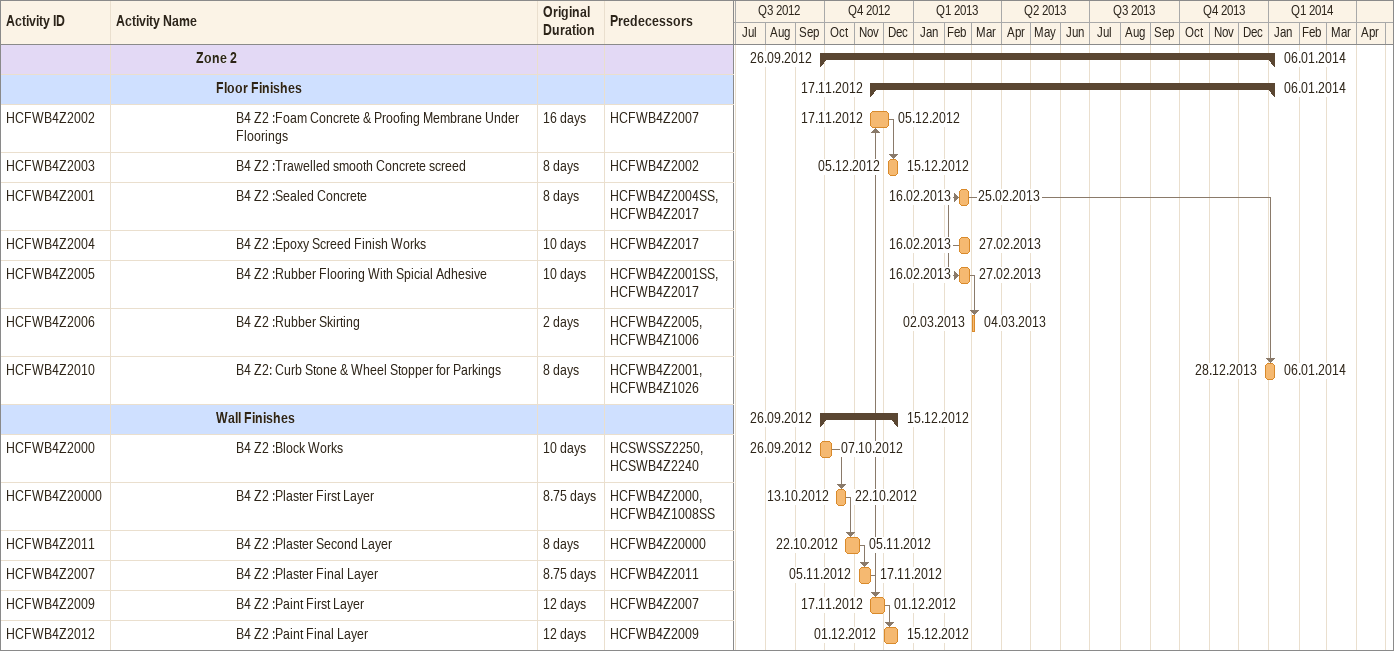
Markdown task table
| ID | Level | Task | Original duration | Start | Finish | Predecessors |
|---|---|---|---|---|---|---|
|  | 5 | **Zone 2** |  | 2012-09-26 | 2014-01-06 |  |
|  | 6 | **Floor Finishes** |  | 2012-11-17 | 2014-01-06 |  |
| HCFWB4Z2002 | 7 | B4 Z2 :Foam Concrete & Proofing Membrane Under Floorings | 16d | 2012-11-17 | 2012-12-05 | HCFWB4Z2007 |
| HCFWB4Z2003 | 7 | B4 Z2 :Trawelled smooth Concrete screed | 8d | 2012-12-05 | 2012-12-15 | HCFWB4Z2002 |
| HCFWB4Z2001 | 7 | B4 Z2 :Sealed Concrete | 8d | 2013-02-16 | 2013-02-25 | HCFWB4Z2004SS, HCFWB4Z2017 |
| HCFWB4Z2004 | 7 | B4 Z2 :Epoxy Screed Finish Works | 10d | 2013-02-16 | 2013-02-27 | HCFWB4Z2017 |
| HCFWB4Z2005 | 7 | B4 Z2 :Rubber Flooring With Spicial Adhesive | 10d | 2013-02-16 | 2013-02-27 | HCFWB4Z2001SS, HCFWB4Z2017 |
| HCFWB4Z2006 | 7 | B4 Z2 :Rubber Skirting | 2d | 2013-03-02 | 2013-03-04 | HCFWB4Z2005, HCFWB4Z1006 |
| HCFWB4Z2010 | 7 | B4 Z2: Curb Stone & Wheel Stopper for Parkings | 8d | 2013-12-28 | 2014-01-06 | HCFWB4Z2001, HCFWB4Z1026 |
|  | 6 | **Wall Finishes** |  | 2012-09-26 | 2012-12-15 |  |
| HCFWB4Z2000 | 7 | B4 Z2 :Block Works | 10d | 2012-09-26 | 2012-10-07 | HCSWSSZ2250, HCSWB4Z2240 |
| HCFWB4Z20000 | 7 | B4 Z2 :Plaster First Layer | 8.75d | 2012-10-13 | 2012-10-22 | HCFWB4Z2000, HCFWB4Z1008SS |
| HCFWB4Z2011 | 7 | B4 Z2 :Plaster Second Layer | 8d | 2012-10-22 | 2012-11-05 | HCFWB4Z20000 |
| HCFWB4Z2007 | 7 | B4 Z2 :Plaster Final Layer | 8.75d | 2012-11-05 | 2012-11-17 | HCFWB4Z2011 |
| HCFWB4Z2009 | 7 | B4 Z2 :Paint First Layer | 12d | 2012-11-17 | 2012-12-01 | HCFWB4Z2007 |
| HCFWB4Z2012 | 7 | B4 Z2 :Paint Final Layer | 12d | 2012-12-01 | 2012-12-15 | HCFWB4Z2009 |
